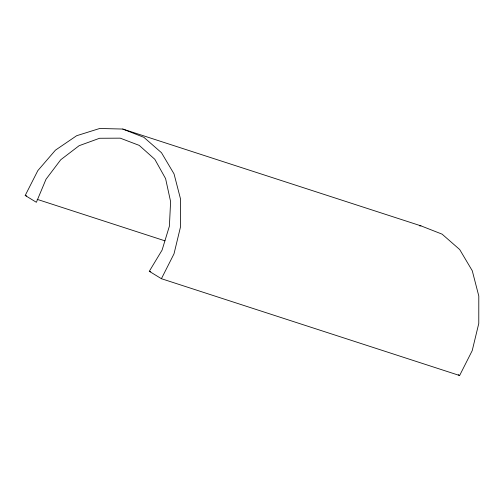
<?xml version="1.0" encoding="UTF-8"?>
<svg xmlns="http://www.w3.org/2000/svg" width="504" height="504" viewBox="0 0 504 504"><rect width="100%" height="100%" fill="white"/><g stroke="black" fill="none" stroke-linecap="round" stroke-linejoin="round"><path stroke-width="0.76" d="M161.412 278.706L174.006 253.833L180.577 226.611L180.589 199.231L174.05 173.924L161.482 152.718L143.905 137.346L122.737 129.043L99.698 128.482L76.652 135.715L55.453 150.148L37.831 170.617L25.2 195.464L36.37 202.293L46.028 179.222L60.726 159.768L79.134 145.694L99.584 138.266L120.236 138.159L139.211 145.379L154.797 159.277L165.589 178.599L170.604 201.594L169.394 226.176L162.067 250.135L149.291 271.297L161.412 278.706L459.616 375.518L472.21 350.645L478.781 323.423L478.8 296.043L472.261 270.73L459.692 249.53L442.115 234.158L420.947 225.855L122.737 129.043M419.41 225.817L420.947 225.855M25.2 195.464L26.693 195.949M37.157 199.345L164.959 240.836M149.291 271.297L150.784 271.782M458.344 374.737L459.616 375.518"/></g></svg>
